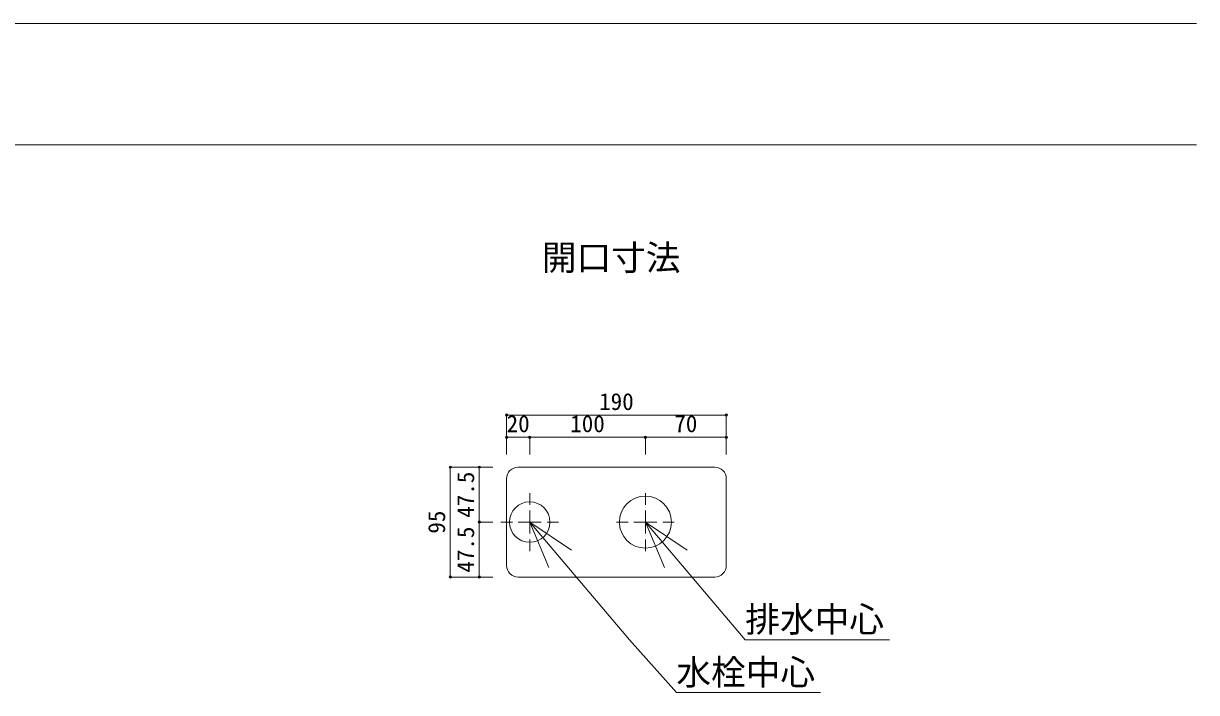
# Model space of a CAD drawing. Units: millimetres, scale not verified. Extents: x -1002 to 1043, y -687 to 1860.
# Drawn here: x -12 to 1002, y 56 to 635 of the extents above; entities that cross this region are included whole.
import ezdxf
from ezdxf.enums import TextEntityAlignment as Align

# ---------------------------------------------------------------- set-up
doc = ezdxf.new("R2010")
doc.units = ezdxf.units.MM
doc.header["$LTSCALE"] = 5
doc.header["$PDMODE"] = 32
doc.header["$PDSIZE"] = 2
doc.linetypes.add('DASHED2', pattern=[3, 2, -1])
doc.layers.add('F-0', color=7, linetype='Continuous', lineweight=15)
doc.styles.add('ＭＳ ゴシック', font='')
doc.styles.get('ＭＳ ゴシック').set_extended_font_data('MS Gothic')

msp = doc.modelspace()

# ---------------------------------------------------------------- linework, layer by layer
at = {"layer": 'F-0'}
for p, q in [((1002.034, 635.036), (-1002.086, 635.036)), ((1002.034, 530.036), (-1002.086, 530.036)), ((405.382, 296.296), (405.382, 262.352)), ((405.382, 296.296), (595.382, 296.296)), ((595.382, 296.296), (595.382, 262.352)), ((405.382, 277.152), (405.382, 262.352)), ((405.382, 277.152), (425.382, 277.152)), ((425.382, 277.152), (525.382, 277.152)), ((425.382, 277.152), (425.382, 262.352)), ((525.382, 277.152), (595.382, 277.152)), ((525.382, 277.152), (525.382, 262.352)), ((595.382, 277.152), (595.382, 262.352)), ((356.576, 251.281), (393.584, 251.281)), ((356.576, 251.281), (356.576, 156.281)), ((381.689, 251.281), (393.584, 251.281)), ((381.689, 251.281), (381.689, 203.781)), ((585.382, 251.281), (415.382, 251.281)), ((405.382, 166.281), (405.382, 241.281)), ((595.382, 241.281), (595.382, 166.281)), ((381.689, 203.781), (381.689, 156.281)), ((381.689, 203.781), (393.584, 203.781)), ((425.382, 203.781), (441.892, 164.577)), ((425.382, 203.781), (461.626, 179.376)), ((425.382, 203.781), (511.78, 102.089)), ((525.382, 203.781), (541.892, 164.577)), ((525.382, 203.781), (561.626, 179.376)), ((525.382, 203.781), (611.78, 102.089)), ((356.576, 156.281), (393.584, 156.281)), ((381.689, 156.281), (393.584, 156.281)), ((585.382, 156.281), (415.382, 156.281)), ((511.78, 102.089), (552.183, 56.371)), ((611.78, 102.089), (736.4, 102.089)), ((552.183, 56.371), (676.802, 56.371))]:
    msp.add_line(p, q, dxfattribs=at)
at = {"layer": 'F-0', "linetype": 'DASHED2'}
for p, q in [((425.382, 203.781), (425.382, 233.781)), ((525.382, 203.781), (525.382, 233.781)), ((425.382, 203.781), (395.382, 203.781)), ((425.382, 203.781), (395.382, 203.781)), ((425.382, 203.781), (425.382, 173.781)), ((425.382, 203.781), (455.382, 203.781)), ((425.382, 203.781), (455.382, 203.781)), ((425.382, 203.781), (425.382, 173.781)), ((525.382, 203.781), (495.382, 203.781)), ((525.382, 203.781), (555.382, 203.781)), ((525.382, 203.781), (525.382, 173.781))]:
    msp.add_line(p, q, dxfattribs=at)
at = {"layer": 'F-0'}
for centre, radius in [((525.382, 203.781), 22.5), ((425.382, 203.781), 17.5)]:
    msp.add_circle(centre, radius, dxfattribs=at)
for centre, start, end in [((415.382, 241.281), 90, 180), ((585.382, 241.281), 0, 90), ((415.382, 166.281), 180, 270), ((585.382, 166.281), 270, 0)]:
    msp.add_arc(centre, 10, start, end, dxfattribs=at)
for p in [(405.382, 296.296), (595.382, 296.296), (405.382, 277.152), (425.382, 277.152), (525.382, 277.152), (595.382, 277.152), (356.576, 251.281), (381.689, 251.281), (381.689, 203.781), (356.576, 156.281), (381.689, 156.281)]:
    msp.add_point(p, dxfattribs=at)

# ---------------------------------------------------------------- texts
at = {"layer": 'F-0', "style": 'ＭＳ ゴシック'}
for s, height, p in [('開口寸法', 21.99, (435.79, 414.93)), ('190', 14.66, (485.382, 296.296)), ('20', 14.66, (405.382, 277.152)), ('100', 14.66, (460.382, 277.152)), ('70', 14.66, (550.382, 277.152)), ('排水中心', 21.99, (611.78, 102.089)), ('水栓中心', 21.99, (552.183, 56.371))]:
    msp.add_text(s, height=height, dxfattribs=at).set_placement(p, align=Align.BOTTOM_LEFT)
for s, p in [('47.5', (381.689, 207.531)), ('95', (356.576, 193.781)), ('47.5', (381.689, 160.031))]:
    msp.add_text(s, height=14.66, rotation=90, dxfattribs=at).set_placement(p, align=Align.BOTTOM_LEFT)

doc.saveas('drawing.dxf')
